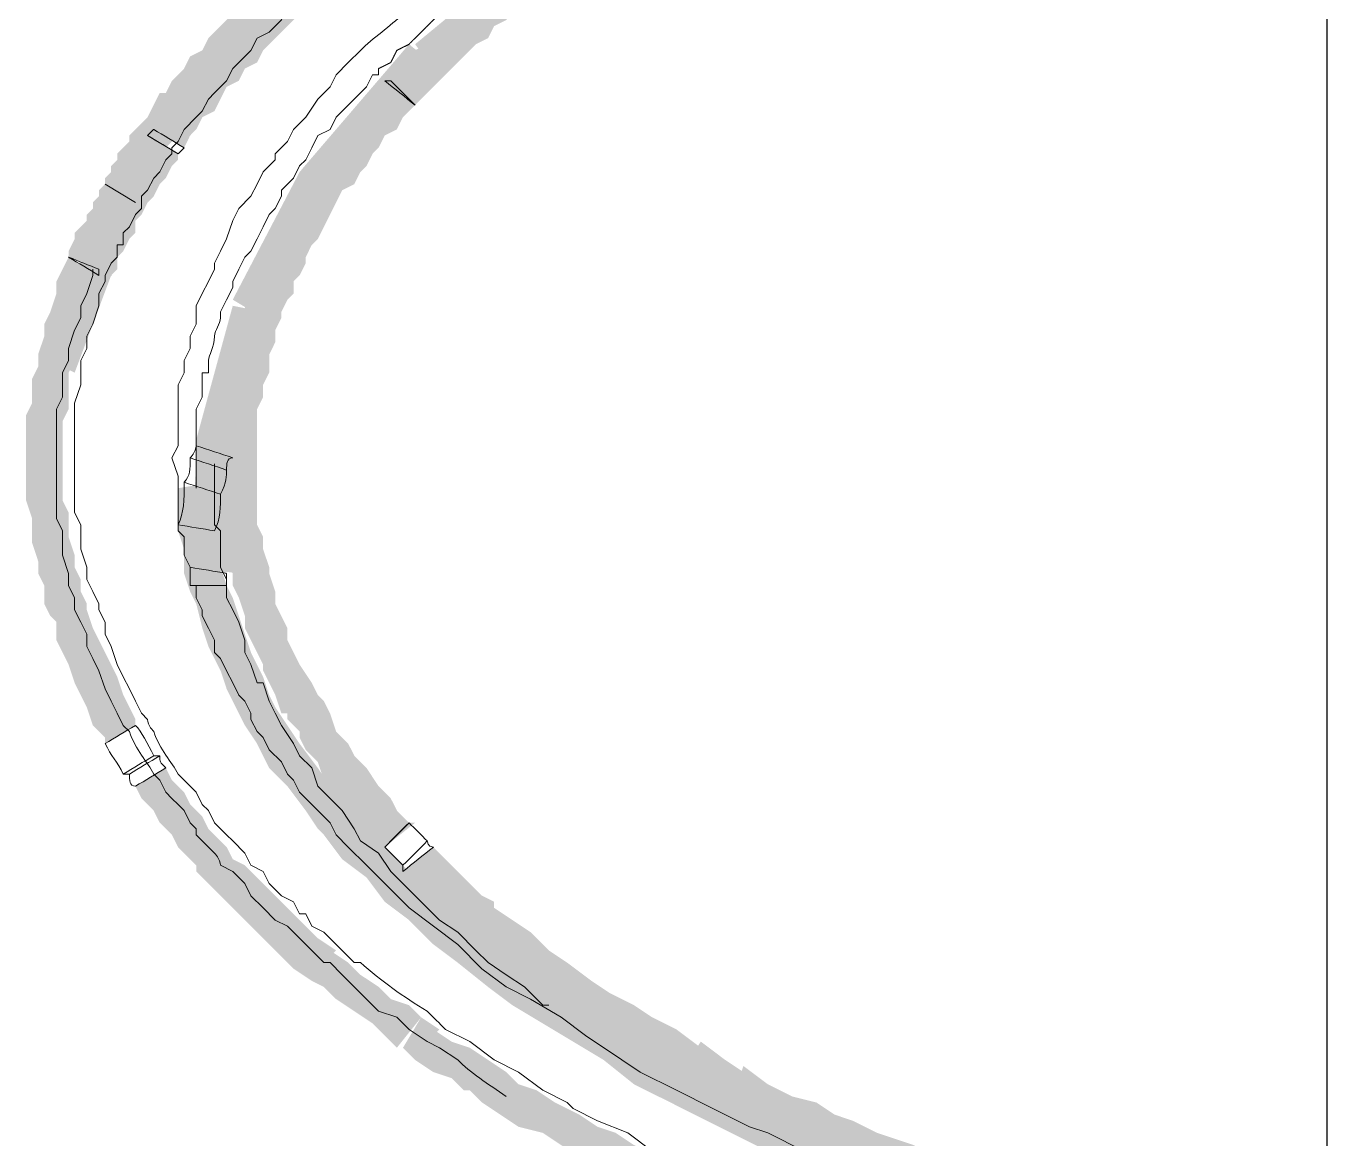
# Model space of a CAD drawing. Header units: millimetres. Extents: x -71336 to -35435, y -26189 to 22712.
# Drawn here: x -37396.628 to -37392.06, y -5681.526 to -5677.619 of the extents above; entities that cross this region are included whole.
import ezdxf
from ezdxf.enums import TextEntityAlignment as Align

# ---------------------------------------------------------------- set-up
doc = ezdxf.new("R2010")
doc.units = ezdxf.units.MM
doc.layers.add('SC - Equipment', color=7, linetype='Continuous', lineweight=13)
doc.layers.add('SC - Xlines', color=252, linetype='Continuous', plot=False)
doc.styles.get("Standard").update_dxf_attribs({"font": 'arial.ttf', "height": 35})

# ---------------------------------------------------------------- blocks, each defined once
blk = doc.blocks.new('BARCO CLICKSHARE BUTTON WITH TEXT - SCHEMATIC')
at = {"layer": 'SC - Equipment', "lineweight": 0, "transparency": 33554687}
for points in [[(-3.3091, -3.0315), (-3.3518, -3.0529), (-3.3731, -3.0102), (-3.3518, -3.0529), (-3.3945, -3.0956), (-3.4372, -3.0529), (-3.3945, -3.0956), (-3.4372, -3.1383), (-3.4799, -3.181), (-3.5226, -3.2023), (-3.5653, -3.1596), (-3.5226, -3.2023), (-3.5439, -3.2237), (-3.5439, -3.2237), (-3.5866, -3.2664), (-3.6293, -3.3091), (-3.672, -3.3304), (-3.7147, -3.2877), (-3.672, -3.3304), (-3.7147, -3.3731), (-3.7574, -3.3304), (-3.7147, -3.3731), (-3.7574, -3.4158), (-3.7788, -3.4585), (-3.8215, -3.5012), (-3.8642, -3.5225), (-3.8855, -3.5652), (-3.9282, -3.6079), (-3.9709, -3.5652), (-3.9282, -3.6079), (-3.9496, -3.6506), (-3.9923, -3.6933), (-4.0136, -3.736), (-4.035, -3.7574), (-4.0777, -3.8001), (-4.1844, -3.736), (-4.1417, -3.6933), (-4.1417, -3.6933), (-4.1204, -3.6506), (-4.1204, -3.6506), (-4.099, -3.6079), (-4.0777, -3.6079), (-4.0563, -3.5652), (-4.0563, -3.5652), (-4.0136, -3.5225), (-4.0136, -3.5225), (-3.9923, -3.4798), (-3.9923, -3.4798), (-3.9496, -3.4585), (-3.9496, -3.4585), (-3.9282, -3.4158), (-3.9282, -3.4158), (-3.8855, -3.3731), (-3.8855, -3.3731), (-3.8428, -3.3304), (-3.8428, -3.3304), (-3.8001, -3.2877), (-3.8001, -3.2877), (-3.7574, -3.245), (-3.7574, -3.245), (-3.7147, -3.2023), (-3.7147, -3.2023), (-3.672, -3.1596), (-3.672, -3.1596), (-3.6293, -3.1383), (-3.6293, -3.1383), (-3.608, -3.1169), (-3.608, -3.1169), (-3.5653, -3.0742), (-3.5653, -3.0742), (-3.5226, -3.0315), (-3.5226, -3.0315), (-3.4799, -2.9888), (-3.4799, -2.9888), (-3.4158, -2.9675), (-3.4158, -2.9675), (-3.3731, -2.9248)], [(-3.4372, -3.181), (-3.4372, -3.181), (-3.4372, -3.181), (-3.4799, -3.2237), (-3.5226, -3.181), (-3.4799, -3.2237), (-3.5226, -3.2664), (-3.5653, -3.2877), (-3.608, -3.3304), (-3.6507, -3.2877), (-3.608, -3.3304), (-3.6293, -3.3518), (-3.672, -3.3091), (-3.6293, -3.3518), (-3.672, -3.3944), (-3.6934, -3.4158), (-3.7361, -3.4585), (-3.7788, -3.4158), (-3.7361, -3.4585), (-3.7574, -3.5012), (-3.8001, -3.4585), (-3.7574, -3.5012), (-3.8001, -3.5225), (-3.8215, -3.5652), (-3.8642, -3.5866), (-3.8855, -3.6293), (-3.9069, -3.672), (-3.9496, -3.6933), (-3.9923, -3.6506), (-3.9496, -3.6933), (-3.9709, -3.736), (-4.0136, -3.6933), (-3.9709, -3.736), (-3.9923, -3.7574), (-4.0136, -3.8001), (-4.1203, -3.736), (-4.099, -3.6933), (-4.099, -3.6933), (-4.0776, -3.6506), (-4.0776, -3.6506), (-4.035, -3.6293), (-4.035, -3.6293), (-4.0136, -3.5866), (-4.0136, -3.5866), (-3.9923, -3.5439), (-3.9923, -3.5439), (-3.9496, -3.5225), (-3.9496, -3.5225), (-3.9282, -3.4798), (-3.9282, -3.4798), (-3.8855, -3.4371), (-3.8855, -3.4371), (-3.8642, -3.4158), (-3.8642, -3.4158), (-3.8215, -3.3731), (-3.8215, -3.3731), (-3.7788, -3.3304), (-3.7788, -3.3304), (-3.7574, -3.3091), (-3.7574, -3.3091), (-3.7147, -3.2664), (-3.7147, -3.2664), (-3.6934, -3.245), (-3.6934, -3.2237), (-3.6507, -3.2023), (-3.6507, -3.2023), (-3.608, -3.1596), (-3.608, -3.1596), (-3.5653, -3.1383), (-3.5653, -3.1383), (-3.5226, -3.0956), (-3.5226, -3.0956), (-3.5012, -3.0742)], [(-3.2878, -3.5652), (-3.2664, -3.5225), (-3.2664, -3.5225), (-3.2237, -3.5012), (-3.2237, -3.5012), (-3.2024, -3.4585), (-3.2024, -3.4585), (-3.1597, -3.4371), (-3.1597, -3.4371), (-3.1383, -3.3944), (-3.1383, -3.3944), (-3.0956, -3.3731), (-3.0956, -3.3731), (-3.0743, -3.3304), (-3.0743, -3.3304), (-3.0316, -3.3091), (-3.0316, -3.3091), (-2.9889, -3.2877), (-2.9889, -3.2877), (-2.9675, -3.245), (-2.9675, -3.245), (-2.9248, -3.2237), (-2.9248, -3.2237), (-2.9035, -3.2023), (-2.8181, -3.3091), (-2.8394, -3.3091), (-2.8394, -3.3091), (-2.8821, -3.3518), (-2.9248, -3.2877), (-2.8821, -3.3518), (-2.9248, -3.3731), (-2.9462, -3.4158), (-2.9889, -3.4371), (-3.0102, -3.4585), (-3.0529, -3.5012), (-3.0743, -3.5225), (-3.117, -3.5652), (-3.1597, -3.5012), (-3.117, -3.5652), (-3.1383, -3.5866), (-3.181, -3.5439), (-3.1383, -3.5866), (-3.1597, -3.6079), (-3.2024, -3.6506)], [(-3.117, -3.5225), (-3.5012, -3.9495), (-3.7361, -4.3978), (-3.8428, -4.3338), (-3.608, -3.8855), (-3.2237, -3.4371)], [(-3.8001, -4.3551), (-3.7788, -4.3338), (-3.7788, -4.3338), (-3.7788, -4.2911), (-3.7788, -4.2911), (-3.7574, -4.2484), (-3.7574, -4.2484), (-3.7361, -4.227), (-3.7361, -4.227), (-3.7147, -4.1843), (-3.7147, -4.1843), (-3.7147, -4.163), (-3.7147, -4.163), (-3.6934, -4.1203), (-3.6934, -4.1203), (-3.672, -4.0776), (-3.672, -4.0776), (-3.6507, -4.0563), (-3.6507, -4.0563), (-3.6293, -4.0136), (-3.6293, -4.0136), (-3.608, -3.9709), (-3.608, -3.9709), (-3.608, -3.9495), (-3.608, -3.9495), (-3.5866, -3.9282), (-3.5866, -3.9282), (-3.5653, -3.8855), (-3.5653, -3.8855), (-3.5226, -3.8641), (-3.5226, -3.8428), (-3.5012, -3.8214), (-3.5012, -3.8214), (-3.4799, -3.7787), (-3.4799, -3.7787), (-3.4585, -3.7574), (-3.4585, -3.7574), (-3.4372, -3.7147), (-3.4372, -3.7147), (-3.3945, -3.672), (-3.3945, -3.672), (-3.3731, -3.6506), (-3.3731, -3.6506), (-3.3304, -3.6079), (-3.3304, -3.6079), (-3.3091, -3.5866), (-3.3091, -3.5866), (-3.3091, -3.5652), (-3.2024, -3.6506), (-3.2237, -3.672), (-3.2237, -3.672), (-3.2451, -3.6933), (-3.2664, -3.736), (-3.3304, -3.6933), (-3.2664, -3.736), (-3.3091, -3.7574), (-3.3304, -3.8001), (-3.3518, -3.8214), (-3.3731, -3.8641), (-3.3945, -3.8855), (-3.4158, -3.9282), (-3.4585, -3.9495), (-3.4799, -3.9922), (-3.5012, -4.0349), (-3.5012, -4.0349), (-3.5653, -4.0136), (-3.5012, -4.0349), (-3.5226, -4.0776), (-3.5439, -4.1203), (-3.5653, -4.1417), (-3.5866, -4.1843), (-3.5866, -4.2057), (-3.608, -4.2484), (-3.6293, -4.2697), (-3.672, -4.2484), (-3.6293, -4.2697), (-3.6293, -4.3124), (-3.6507, -4.3338), (-3.672, -4.3765), (-3.672, -4.3978)], [(-4.0777, -3.8001), (-4.0777, -3.8214), (-4.0777, -3.8214), (-4.099, -3.8428), (-4.099, -3.8214), (-4.099, -3.8428), (-4.099, -3.8428), (-4.099, -3.8641), (-4.1204, -3.8855), (-4.1204, -3.8855), (-4.1204, -3.8855), (-4.1204, -3.8855), (-4.1417, -3.9068), (-4.1417, -3.9068), (-4.163, -3.9282), (-4.163, -3.9282), (-4.163, -3.9495), (-4.163, -3.9495), (-4.1844, -3.9709), (-4.1844, -3.9709), (-4.1844, -3.9922), (-4.2911, -3.9282), (-4.2911, -3.9068), (-4.2911, -3.9068), (-4.2698, -3.8855), (-4.2698, -3.8855), (-4.2698, -3.8641), (-4.2698, -3.8641), (-4.2484, -3.8428), (-4.2484, -3.8428), (-4.2484, -3.8214), (-4.2484, -3.8214), (-4.2271, -3.8001), (-4.2271, -3.8001), (-4.2057, -3.7787), (-4.2057, -3.7787), (-4.2057, -3.7787), (-4.2057, -3.7574), (-4.2057, -3.7574), (-4.1844, -3.736), (-4.1844, -3.736), (-4.1844, -3.736)], [(-4.035, -3.8214), (-4.035, -3.8428), (-4.035, -3.8428), (-4.0563, -3.8641), (-4.1204, -3.8428), (-4.0563, -3.8641), (-4.0777, -3.9068), (-4.099, -3.9282), (-4.099, -3.9282), (-4.099, -3.9282), (-4.099, -3.9282), (-4.1204, -3.9709), (-4.1417, -3.9922), (-4.2057, -3.9709), (-4.1417, -3.9922), (-4.1631, -4.0349), (-4.2057, -3.9922), (-4.1631, -4.0349), (-4.1844, -4.0563), (-4.1844, -4.099), (-4.2057, -4.1203), (-4.2271, -4.163), (-4.2484, -4.1843), (-4.2484, -4.227), (-4.2698, -4.2484), (-4.3765, -4.2057), (-4.3765, -4.1843), (-4.3765, -4.163), (-4.3552, -4.1417), (-4.3552, -4.1417), (-4.3338, -4.099), (-4.3338, -4.099), (-4.3338, -4.0776), (-4.3338, -4.0776), (-4.3125, -4.0349), (-4.3125, -4.0349), (-4.2911, -4.0136), (-4.2911, -4.0136), (-4.2698, -3.9709), (-4.2698, -3.9709), (-4.2484, -3.9282), (-4.2484, -3.9282), (-4.2271, -3.9068), (-4.2271, -3.9068), (-4.2057, -3.8641), (-4.2057, -3.8641), (-4.2057, -3.8641), (-4.2057, -3.8641), (-4.1844, -3.8428), (-4.1844, -3.8428), (-4.1631, -3.8001), (-4.1631, -3.8001), (-4.1417, -3.7574), (-4.1417, -3.7574), (-4.1417, -3.7574)], [(-4.1844, -3.9922), (-4.2057, -4.0136), (-4.2057, -4.0136), (-4.2057, -4.0349), (-4.2698, -3.9922), (-4.2057, -4.0349), (-4.2271, -4.0563), (-4.2271, -4.0563), (-4.2271, -4.0563), (-4.2271, -4.0563), (-4.2484, -4.0776), (-4.2484, -4.099), (-4.2698, -4.1417), (-4.3125, -4.099), (-4.2698, -4.1417), (-4.2698, -4.163), (-4.3338, -4.1203), (-4.2698, -4.163), (-4.2911, -4.1843), (-4.3338, -4.163), (-4.2911, -4.1843), (-4.2911, -4.2057), (-4.3125, -4.227), (-4.4192, -4.1843), (-4.4192, -4.163), (-4.4192, -4.163), (-4.3979, -4.1203), (-4.3979, -4.1203), (-4.3979, -4.099), (-4.3979, -4.099), (-4.3765, -4.0776), (-4.3765, -4.0776), (-4.3552, -4.0563), (-4.3552, -4.0563), (-4.3552, -4.0349), (-4.3552, -4.0349), (-4.3338, -4.0136), (-4.3338, -4.0136), (-4.3338, -3.9922), (-4.3338, -3.9922), (-4.3125, -3.9709), (-4.3125, -3.9709), (-4.3125, -3.9495), (-4.3125, -3.9495), (-4.2911, -3.9282)], [(-4.3125, -4.2484), (-4.3125, -4.2697), (-4.3338, -4.3124), (-4.3552, -4.3551), (-4.3552, -4.3978), (-4.3765, -4.4619), (-4.3979, -4.5046), (-4.3979, -4.5473), (-4.4192, -4.59), (-4.4192, -4.6327), (-4.4192, -4.6754), (-4.4192, -4.7181), (-4.4406, -4.7608), (-4.4406, -4.8035), (-4.4406, -4.8462), (-4.4406, -4.8889), (-4.4406, -4.9529), (-4.4406, -4.9956), (-4.4406, -5.0383), (-4.4192, -5.081), (-4.4192, -5.1237), (-4.4192, -5.1664), (-4.3979, -5.2304), (-4.3979, -5.2731), (-4.3765, -5.3158), (-4.3765, -5.3585), (-4.3552, -5.4012), (-4.3552, -5.4226), (-4.3338, -5.4866), (-4.3125, -5.5293), (-4.2911, -5.572), (-4.2698, -5.6147), (-4.2484, -5.6574), (-4.2271, -5.7215), (-4.2057, -5.7642), (-4.1844, -5.8069), (-4.1844, -5.8282), (-4.2911, -5.8922), (-4.2911, -5.8709), (-4.2911, -5.8709), (-4.3338, -5.8282), (-4.3338, -5.8282), (-4.3552, -5.7642), (-4.3552, -5.7642), (-4.3765, -5.7215), (-4.3765, -5.7215), (-4.3979, -5.6788), (-4.3979, -5.6788), (-4.4192, -5.6147), (-4.4192, -5.6147), (-4.4406, -5.572), (-4.4406, -5.572), (-4.4619, -5.5293), (-4.4619, -5.5293), (-4.4619, -5.4653), (-4.4619, -5.4653), (-4.4833, -5.4439), (-4.4833, -5.4439), (-4.5046, -5.4012), (-4.5046, -5.4012), (-4.5046, -5.3372), (-4.5046, -5.3372), (-4.526, -5.2945), (-4.526, -5.2945), (-4.526, -5.2518), (-4.526, -5.2518), (-4.5473, -5.1877), (-4.5473, -5.1877), (-4.5473, -5.145), (-4.5473, -5.145), (-4.5473, -5.1023), (-4.5473, -5.1023), (-4.5687, -5.0383), (-4.5687, -5.0383), (-4.5687, -4.9956), (-4.5687, -4.9956), (-4.5687, -4.9529), (-4.5687, -4.9529), (-4.5687, -4.8889), (-4.5687, -4.8889), (-4.5687, -4.8462), (-4.5687, -4.8462), (-4.5687, -4.8035), (-4.5687, -4.8035), (-4.5687, -4.7394), (-4.5687, -4.7394), (-4.5473, -4.6967), (-4.5473, -4.6967), (-4.5473, -4.6754), (-4.5473, -4.6754), (-4.5473, -4.6113), (-4.5473, -4.6113), (-4.526, -4.5686), (-4.526, -4.5686), (-4.526, -4.5259), (-4.526, -4.5259), (-4.5046, -4.4619), (-4.5046, -4.4619), (-4.5046, -4.4192), (-4.5046, -4.4192), (-4.4833, -4.3765), (-4.4833, -4.3765), (-4.4619, -4.3124), (-4.4619, -4.3124), (-4.4619, -4.2697), (-4.4619, -4.2697), (-4.4406, -4.227), (-4.4406, -4.227), (-4.4192, -4.1843)], [(-3.7361, -4.3765), (-3.8428, -4.8462), (-3.8428, -4.9102), (-3.9709, -4.9102), (-3.9709, -4.8248), (-3.9709, -4.8248), (-3.8428, -4.3551)], [(-3.3091, -6.2552), (-3.3518, -6.2125), (-3.3518, -6.2125), (-3.3945, -6.1698), (-3.3945, -6.1698), (-3.4372, -6.1057), (-3.4372, -6.1057), (-3.4799, -6.063), (-3.4799, -6.063), (-3.5226, -6.0203), (-3.5226, -6.0203), (-3.5439, -5.9563), (-3.5439, -5.9563), (-3.5866, -5.9136), (-3.5866, -5.9136), (-3.608, -5.8709), (-3.608, -5.8495), (-3.6507, -5.8069), (-3.6507, -5.8069), (-3.6507, -5.7855), (-3.672, -5.7855), (-3.6934, -5.7215), (-3.6934, -5.7215), (-3.7147, -5.6788), (-3.7147, -5.6788), (-3.7361, -5.6361), (-3.7361, -5.6147), (-3.7574, -5.572), (-3.7574, -5.572), (-3.7788, -5.5293), (-3.7788, -5.5293), (-3.8001, -5.4866), (-3.8001, -5.4866), (-3.8001, -5.4439), (-3.8001, -5.4439), (-3.8215, -5.3799), (-3.8215, -5.3799), (-3.8428, -5.3372), (-3.8428, -5.3372), (-3.8428, -5.2945), (-3.8428, -5.2945), (-3.8642, -5.2518), (-3.8642, -5.2518), (-3.8642, -5.1877), (-3.8642, -5.1877), (-3.8855, -5.145), (-3.8855, -5.145), (-3.8855, -5.1023), (-3.8855, -5.1023), (-3.8855, -5.0596), (-3.8855, -5.0596), (-3.8855, -4.9956), (-3.8855, -4.9956), (-3.8855, -4.9529), (-3.8855, -4.9529), (-3.8855, -4.9102), (-3.8855, -4.8889), (-3.8855, -4.8462), (-3.8855, -4.8462), (-3.8855, -4.8035), (-3.8855, -4.8035), (-3.8855, -4.7394), (-3.8855, -4.7394), (-3.8855, -4.6967), (-3.8855, -4.6967), (-3.8642, -4.654), (-3.8642, -4.654), (-3.8642, -4.6113), (-3.8642, -4.6113), (-3.8428, -4.5473), (-3.8428, -4.5473), (-3.8428, -4.5046), (-3.8428, -4.5046), (-3.8215, -4.4619), (-3.8215, -4.4619), (-3.8001, -4.3978), (-3.8001, -4.3978), (-3.8001, -4.3551), (-3.672, -4.3978), (-3.6934, -4.4405), (-3.6934, -4.4832), (-3.7147, -4.5259), (-3.7147, -4.59), (-3.7361, -4.6327), (-3.7361, -4.6754), (-3.7574, -4.7181), (-3.7574, -4.7608), (-3.7574, -4.8035), (-3.7574, -4.8462), (-3.7574, -4.9102), (-3.7574, -4.9529), (-3.7574, -4.9956), (-3.7574, -5.0383), (-3.7574, -5.081), (-3.7574, -5.1237), (-3.7361, -5.1664), (-3.7361, -5.2091), (-3.7147, -5.2731), (-3.7147, -5.2945), (-3.6934, -5.3585), (-3.6934, -5.4012), (-3.672, -5.4439), (-3.6507, -5.4866), (-3.6507, -5.5293), (-3.6293, -5.572), (-3.608, -5.6147), (-3.5653, -5.6788), (-3.5439, -5.7215), (-3.5226, -5.7428), (-3.5866, -5.7855), (-3.5226, -5.7428), (-3.5012, -5.7855), (-3.4799, -5.8495), (-3.4372, -5.8922), (-3.4158, -5.9349), (-3.3731, -5.9776), (-3.3304, -6.0417), (-3.2878, -6.0844), (-3.2664, -6.1271), (-3.2237, -6.1698)], [(-3.7788, -4.9529), (-3.7788, -4.9743), (-3.7788, -4.9956), (-3.7788, -5.0383), (-3.8001, -5.0596), (-3.8855, -5.0383), (-3.8001, -5.0596), (-3.8001, -5.081), (-3.8001, -5.1023), (-3.8001, -5.145), (-3.8001, -5.1664), (-3.8215, -5.1877), (-3.8215, -5.2304), (-3.8215, -5.2518), (-3.8215, -5.2945), (-3.9923, -5.2731), (-3.9923, -5.2518), (-3.9923, -5.2518), (-3.9923, -5.2091), (-3.9923, -5.2091), (-3.9709, -5.1877), (-3.9709, -5.1877), (-3.9709, -5.145), (-3.9709, -5.145), (-3.9709, -5.1237), (-3.9709, -5.1237), (-3.9709, -5.081), (-3.9709, -5.081), (-3.9709, -5.0596), (-3.9709, -5.0596), (-3.9496, -5.0169), (-3.9496, -5.0169), (-3.9496, -4.9956), (-3.9496, -4.9956), (-3.9496, -4.9743), (-3.9496, -4.9743), (-3.9496, -4.9316), (-3.9496, -4.9316), (-3.9282, -4.9102)], [(-0.7472, -7.7496), (-0.8113, -7.7496), (-0.8113, -7.7496), (-0.9821, -7.6855), (-1.1315, -7.6428), (-1.3023, -7.5788), (-1.4518, -7.5361), (-1.5372, -7.4934), (-1.5372, -7.4934), (-1.6866, -7.4507), (-1.8147, -7.3867), (-1.9641, -7.3226), (-2.0922, -7.2586), (-2.1776, -7.2159), (-2.1776, -7.2159), (-2.3057, -7.1518), (-2.4338, -7.0878), (-2.5405, -7.0024), (-2.6473, -6.9383), (-2.754, -6.8743), (-2.754, -6.8743), (-2.8608, -6.8102), (-2.9462, -6.7462), (-3.0529, -6.6608), (-3.1383, -6.5968), (-3.1383, -6.5968), (-3.1383, -6.5968), (-3.2237, -6.5114), (-3.2237, -6.5114), (-3.3091, -6.4473), (-3.3091, -6.4473), (-3.3731, -6.3619), (-3.3731, -6.3619), (-3.4585, -6.2979), (-3.4585, -6.2979), (-3.5226, -6.2125), (-3.5226, -6.2125), (-3.5439, -6.1911), (-3.5439, -6.1911), (-3.5866, -6.1271), (-3.5866, -6.1271), (-3.6507, -6.0417), (-3.6507, -6.0417), (-3.7147, -5.9776), (-3.7147, -5.9776), (-3.7574, -5.8922), (-3.7574, -5.8922), (-3.8001, -5.8282), (-3.8001, -5.8282), (-3.8215, -5.7855), (-3.8215, -5.7855), (-3.8642, -5.7001), (-3.8642, -5.7001), (-3.8855, -5.6361), (-3.8855, -5.6361), (-3.9282, -5.5507), (-3.9282, -5.5507), (-3.9496, -5.4866), (-3.9496, -5.4866), (-3.9709, -5.4012), (-3.9709, -5.4012), (-3.9923, -5.3585), (-3.9923, -5.3585), (-4.0136, -5.2945), (-4.0136, -5.2945), (-4.0136, -5.2091), (-4.0136, -5.2091), (-4.035, -5.145), (-4.035, -5.145), (-4.035, -5.0596), (-4.035, -5.0596), (-4.035, -4.9956), (-3.9069, -4.9743), (-3.9069, -5.0596), (-3.9069, -5.1237), (-3.8855, -5.1877), (-3.8855, -5.2731), (-3.8642, -5.3372), (-3.8428, -5.3799), (-3.8215, -5.4439), (-3.8001, -5.508), (-3.7788, -5.572), (-3.7361, -5.6574), (-3.7147, -5.7215), (-3.6934, -5.7642), (-3.6507, -5.8282), (-3.608, -5.8922), (-3.5439, -5.9776), (-3.5012, -6.0417), (-3.4372, -6.1057), (-3.4158, -6.1271), (-3.3518, -6.2125), (-3.2877, -6.2765), (-3.2237, -6.3406), (-3.1383, -6.426), (-3.0529, -6.49), (-3.0529, -6.49), (-2.9675, -6.5754), (-2.8821, -6.6395), (-2.7754, -6.7035), (-2.6686, -6.7675), (-2.5832, -6.8316), (-2.6259, -6.8956), (-2.5832, -6.8316), (-2.4765, -6.8956), (-2.3698, -6.9597), (-2.3911, -7.0237), (-2.3698, -6.9597), (-2.2417, -7.0237), (-2.1136, -7.1091), (-2.1563, -7.1518), (-2.1136, -7.1091), (-2.0495, -7.1305), (-2.0709, -7.1945), (-2.0495, -7.1305), (-1.9001, -7.1945), (-1.772, -7.2586), (-1.6225, -7.3226), (-1.4731, -7.3867), (-1.4091, -7.408), (-1.4304, -7.4721), (-1.4091, -7.408), (-1.2596, -7.4721), (-1.1102, -7.5148), (-0.9394, -7.5788), (-0.9607, -7.6215), (-0.9394, -7.5788), (-0.7686, -7.6215), (-0.7899, -7.6855), (-0.7686, -7.6215), (-0.7259, -7.6428)], [(-4.0777, -5.9776), (-4.0563, -6.0203), (-4.099, -6.0417), (-4.0563, -6.0203), (-4.0136, -6.063), (-4.0777, -6.0844), (-4.0136, -6.063), (-3.9923, -6.1057), (-4.035, -6.1271), (-3.9923, -6.1057), (-3.9496, -6.1484), (-3.9282, -6.1911), (-3.9709, -6.2125), (-3.9282, -6.1911), (-3.9069, -6.2125), (-3.9496, -6.2552), (-3.9069, -6.2125), (-3.8642, -6.2552), (-3.9282, -6.2979), (-3.8642, -6.2552), (-3.8428, -6.2979), (-3.8001, -6.3192), (-3.7574, -6.3619), (-3.8001, -6.4046), (-3.7574, -6.3619), (-3.7147, -6.4046), (-3.7574, -6.4473), (-3.7147, -6.4046), (-3.672, -6.4473), (-3.7147, -6.49), (-3.672, -6.4473), (-3.6293, -6.49), (-3.672, -6.5327), (-3.6293, -6.49), (-3.5866, -6.5327), (-3.6293, -6.5754), (-3.5866, -6.5327), (-3.5439, -6.5754), (-3.5866, -6.6181), (-3.5439, -6.5754), (-3.4799, -6.6181), (-3.5226, -6.6608), (-3.5012, -6.6181), (-3.4372, -6.6608), (-3.3945, -6.7035), (-3.4372, -6.7462), (-3.3945, -6.7035), (-3.3304, -6.7462), (-3.3731, -6.7889), (-3.3304, -6.7462), (-3.2878, -6.7889), (-3.3304, -6.8316), (-3.2878, -6.7889), (-3.2237, -6.8102), (-3.181, -6.8529), (-3.2664, -6.9597), (-3.3091, -6.917), (-3.3091, -6.917), (-3.3518, -6.8743), (-3.3518, -6.8743), (-3.4158, -6.8316), (-3.4158, -6.8316), (-3.4799, -6.7889), (-3.4799, -6.7889), (-3.5226, -6.7462), (-3.5226, -6.7462), (-3.5653, -6.7248), (-3.5653, -6.7248), (-3.6293, -6.6821), (-3.6293, -6.6821), (-3.672, -6.6395), (-3.672, -6.6395), (-3.7147, -6.5968), (-3.7147, -6.5968), (-3.7574, -6.5541), (-3.7574, -6.5541), (-3.8001, -6.5114), (-3.8001, -6.5114), (-3.8428, -6.4687), (-3.8428, -6.4687), (-3.8855, -6.426), (-3.8855, -6.426), (-3.9282, -6.3833), (-3.9282, -6.3833), (-3.9709, -6.3406), (-3.9709, -6.3192), (-4.0136, -6.2765), (-4.0136, -6.2765), (-4.035, -6.2552), (-4.035, -6.2552), (-4.0563, -6.2125), (-4.0563, -6.2125), (-4.099, -6.1698), (-4.099, -6.1698), (-4.1204, -6.1271), (-4.1204, -6.1271), (-4.163, -6.0844), (-4.163, -6.0844), (-4.1844, -6.0417)], [(-3.0102, -6.5541), (-3.0102, -6.5541), (-3.0316, -6.5327), (-3.0316, -6.5327), (-3.0743, -6.5114), (-3.0743, -6.49), (-3.0956, -6.4687), (-3.0956, -6.4687), (-3.117, -6.4473), (-3.117, -6.4473), (-3.1383, -6.426), (-3.1383, -6.426), (-3.1597, -6.4046), (-3.1597, -6.4046), (-3.181, -6.3833), (-3.181, -6.3833), (-3.2024, -6.3619), (-3.2024, -6.3619), (-3.2451, -6.3406), (-3.1383, -6.2552), (-3.117, -6.2765), (-3.117, -6.2765), (-3.0956, -6.2979), (-3.0956, -6.2979), (-3.0743, -6.3192), (-3.0743, -6.3192), (-3.0529, -6.3406), (-3.0529, -6.3406), (-3.0316, -6.3619), (-3.0316, -6.3619), (-3.0102, -6.3833), (-3.0102, -6.3833), (-2.9889, -6.4046), (-2.9889, -6.4046), (-2.9675, -6.426), (-2.9675, -6.426), (-2.9248, -6.4473), (-2.9248, -6.4687)], [(-0.9607, -7.6001), (-1.0248, -7.6001), (-1.0461, -7.5788), (-1.0888, -7.5788), (-1.0888, -7.5788), (-1.1315, -7.5788), (-1.1315, -7.5788), (-1.1529, -7.5788), (-1.1529, -7.5788), (-1.1956, -7.5574), (-1.1956, -7.5574), (-1.2169, -7.5574), (-1.2169, -7.5574), (-1.2383, -7.5361), (-1.2383, -7.5361), (-1.2596, -7.5361), (-1.2596, -7.5361), (-1.281, -7.5361), (-1.281, -7.5361), (-1.3023, -7.5148), (-1.3023, -7.5148), (-1.3237, -7.4934), (-1.3237, -7.4934), (-1.345, -7.4934), (-1.345, -7.4934), (-1.345, -7.4934), (-1.3664, -7.4934), (-1.3877, -7.4721), (-1.3877, -7.4721), (-1.4091, -7.4507), (-1.4304, -7.4507), (-1.4518, -7.4507), (-1.4945, -7.4294), (-1.4945, -7.4294), (-1.5585, -7.408), (-1.5585, -7.408), (-1.6439, -7.3653), (-1.6439, -7.3653), (-1.7079, -7.344), (-1.7079, -7.344), (-1.772, -7.3013), (-1.772, -7.3013), (-1.836, -7.2799), (-1.836, -7.2799), (-1.9428, -7.2372), (-1.9428, -7.2372), (-1.9855, -7.2159), (-2.0282, -7.1945), (-2.0282, -7.1945), (-2.1136, -7.1518), (-2.1136, -7.1518), (-2.1776, -7.1091), (-2.1776, -7.1091), (-2.263, -7.0664), (-2.263, -7.0664), (-2.3484, -7.0024), (-2.3484, -7.0024), (-2.4338, -6.9597), (-2.4338, -6.9597), (-2.5192, -6.917), (-2.5192, -6.917), (-2.5832, -6.8743), (-2.5832, -6.8743), (-2.6686, -6.8102), (-2.6686, -6.8102), (-2.7327, -6.7675), (-2.7327, -6.7675), (-2.7967, -6.7248), (-2.7967, -6.7248), (-2.8821, -6.6608), (-2.8821, -6.6608), (-2.9462, -6.6181), (-2.9462, -6.6181), (-3.0102, -6.5541), (-2.9248, -6.4687), (-2.8608, -6.5114), (-2.7967, -6.5541), (-2.7327, -6.6181), (-2.7754, -6.6608), (-2.7327, -6.6181), (-2.6686, -6.6608), (-2.5832, -6.7248), (-2.5192, -6.7675), (-2.4338, -6.8102), (-2.4765, -6.8529), (-2.4338, -6.8102), (-2.3698, -6.8529), (-2.3911, -6.917), (-2.3698, -6.8529), (-2.2844, -6.8956), (-2.3271, -6.9597), (-2.2844, -6.8956), (-2.199, -6.9597), (-2.2417, -7.0024), (-2.199, -6.9383), (-2.1136, -7.0024), (-2.1563, -7.0451), (-2.1136, -7.0024), (-2.0495, -7.0451), (-2.0709, -7.0878), (-2.0495, -7.0237), (-1.9641, -7.0878), (-1.9855, -7.1305), (-1.9641, -7.0878), (-1.9214, -7.1091), (-1.8787, -7.1305), (-1.9001, -7.1732), (-1.8787, -7.1305), (-1.7933, -7.1518), (-1.8147, -7.2159), (-1.7933, -7.1518), (-1.7293, -7.1945), (-1.7506, -7.2586), (-1.7293, -7.1945), (-1.6652, -7.2159), (-1.6652, -7.2159), (-1.5799, -7.2586), (-1.5799, -7.2586), (-1.5158, -7.2799), (-1.4518, -7.3013), (-1.4731, -7.3653), (-1.4518, -7.3013), (-1.4091, -7.3226), (-1.3664, -7.344), (-1.3664, -7.344), (-1.3664, -7.344), (-1.345, -7.344), (-1.345, -7.344), (-1.3237, -7.3653), (-1.3237, -7.3653), (-1.3023, -7.3653), (-1.3023, -7.3653), (-1.281, -7.3867), (-1.281, -7.3867), (-1.281, -7.3867), (-1.2596, -7.3867), (-1.2383, -7.408), (-1.2169, -7.408), (-1.2169, -7.408), (-1.1956, -7.4294), (-1.1956, -7.4294), (-1.1529, -7.4294), (-1.1102, -7.4507), (-1.1102, -7.4507), (-1.0675, -7.4507), (-1.0675, -7.5148), (-1.0675, -7.4507), (-1.0248, -7.4721), (-1.0034, -7.4721), (-0.9394, -7.4721)], [(-3.181, -6.8529), (-3.117, -6.8956), (-3.1597, -6.9383), (-3.1383, -6.8956), (-3.0743, -6.9383), (-3.0956, -6.981), (-3.0743, -6.9383), (-3.0102, -6.9597), (-2.9462, -7.0024), (-2.9462, -7.0024), (-2.9889, -7.0664), (-2.9462, -7.0024), (-2.8821, -7.0451), (-2.9248, -7.0878), (-2.8821, -7.0451), (-2.8394, -7.0878), (-2.8608, -7.1305), (-2.8394, -7.0878), (-2.7754, -7.1091), (-2.7967, -7.1732), (-2.7754, -7.1091), (-2.7113, -7.1518), (-2.7327, -7.2159), (-2.7113, -7.1518), (-2.6259, -7.1945), (-2.6686, -7.2372), (-2.6259, -7.1945), (-2.5619, -7.2372), (-2.6046, -7.2799), (-2.5619, -7.2372), (-2.4978, -7.2586), (-2.5192, -7.3226), (-2.4978, -7.2586), (-2.4338, -7.3013), (-2.4551, -7.3653), (-2.4338, -7.3013), (-2.3484, -7.344), (-2.2844, -7.3653), (-2.3057, -7.4294), (-2.2844, -7.3653), (-2.2203, -7.408), (-2.2203, -7.408), (-2.1563, -7.4294), (-2.2203, -7.5361), (-2.263, -7.5148), (-2.263, -7.5148), (-2.3484, -7.4934), (-2.3484, -7.4934), (-2.4124, -7.4507), (-2.4124, -7.4507), (-2.4765, -7.408), (-2.4765, -7.408), (-2.5619, -7.3867), (-2.5619, -7.3867), (-2.6259, -7.344), (-2.6259, -7.344), (-2.69, -7.3013), (-2.69, -7.3013), (-2.754, -7.2586), (-2.754, -7.2586), (-2.8394, -7.2372), (-2.8394, -7.2372), (-2.9035, -7.1945), (-2.9035, -7.1945), (-2.9675, -7.1518), (-2.9675, -7.1518), (-3.0102, -7.1091), (-3.0102, -7.1091), (-3.0316, -7.1091), (-3.0743, -7.0664), (-3.0743, -7.0664), (-3.1383, -7.0451), (-3.1383, -7.0451), (-3.2024, -7.0024), (-3.2024, -7.0024), (-3.245, -6.9597)]]:
    blk.add_hatch(color=7, dxfattribs=at).paths.add_polyline_path(points)
at = {"layer": 'SC - Equipment', "color": 7, "lineweight": 0, "transparency": 33554687}
for points in [[(-4.0563, -3.8001), (-4.035, -3.7787), (-4.0136, -3.736), (-3.9709, -3.6933), (-3.9496, -3.672), (-3.9282, -3.6293), (-3.9069, -3.6079), (-3.8642, -3.5652), (-3.8428, -3.5225), (-3.8215, -3.5012), (-3.7788, -3.4585), (-3.7574, -3.4158), (-3.7147, -3.3944), (-3.672, -3.3518), (-3.6507, -3.3091), (-3.608, -3.2877), (-3.5653, -3.245), (-3.5439, -3.2237), (-3.5012, -3.181), (-3.4585, -3.1383)], [(-3.3945, -3.4585), (-3.4372, -3.5012), (-3.4799, -3.5439), (-3.5012, -3.5866), (-3.5439, -3.6293), (-3.5866, -3.6933), (-3.6293, -3.736), (-3.6507, -3.7787), (-3.6934, -3.8214), (-3.6934, -3.8428), (-3.7361, -3.8855), (-3.7574, -3.9282), (-3.7788, -3.9709), (-3.8215, -4.0136), (-3.8428, -4.0563), (-3.8642, -4.1203), (-3.8855, -4.163), (-3.9069, -4.2057), (-3.9069, -4.227), (-3.9282, -4.2697), (-3.9496, -4.3124), (-3.9709, -4.3551), (-3.9709, -4.4192), (-3.9923, -4.4619), (-3.9923, -4.5046), (-4.0136, -4.5473), (-4.0136, -4.59), (-4.035, -4.6327), (-4.035, -4.6754), (-4.035, -4.7181), (-4.035, -4.7608), (-4.035, -4.8035), (-4.035, -4.8462), (-4.0563, -4.8889), (-4.035, -4.9529), (-4.035, -4.9956)], [(-3.3304, -3.5439), (-3.3518, -3.5439), (-3.3731, -3.5866), (-3.4158, -3.6293), (-3.4372, -3.6506), (-3.4799, -3.6933), (-3.5012, -3.736), (-3.5439, -3.7574), (-3.5653, -3.8001), (-3.5866, -3.8428), (-3.608, -3.8641), (-3.6293, -3.9068), (-3.672, -3.9495), (-3.672, -3.9709), (-3.6934, -4.0136), (-3.7147, -4.0349), (-3.7361, -4.0776), (-3.7574, -4.1203), (-3.7788, -4.163), (-3.8001, -4.1843), (-3.8215, -4.227), (-3.8428, -4.2697), (-3.8428, -4.2911), (-3.8642, -4.3338), (-3.8855, -4.3765)], [(-4.2911, -4.2484), (-4.2698, -4.2057), (-4.2484, -4.1843), (-4.2484, -4.1417), (-4.2271, -4.1417), (-4.2271, -4.099), (-4.2057, -4.0776), (-4.1844, -4.0349), (-4.163, -4.0136), (-4.163, -3.9709), (-4.1417, -3.9495), (-4.1203, -3.9068), (-4.099, -3.8855), (-4.0776, -3.8428), (-4.0563, -3.8214)], [(-4.2057, -5.8495), (-4.2271, -5.8282), (-4.2484, -5.7855), (-4.2698, -5.7428), (-4.2911, -5.7001), (-4.3125, -5.6361), (-4.3338, -5.5934), (-4.3552, -5.5507), (-4.3552, -5.508), (-4.3765, -5.4653), (-4.3979, -5.4226), (-4.3979, -5.3799), (-4.4192, -5.3372), (-4.4192, -5.2945), (-4.4406, -5.2304), (-4.4406, -5.1877), (-4.4406, -5.145), (-4.4619, -5.1023), (-4.4619, -5.0383), (-4.4619, -4.9956), (-4.4619, -4.9529), (-4.4619, -4.9102), (-4.4619, -4.8462), (-4.4619, -4.8035), (-4.4619, -4.7608), (-4.4619, -4.7181), (-4.4406, -4.6754), (-4.4406, -4.6327), (-4.4406, -4.59), (-4.4192, -4.5473), (-4.4192, -4.5046), (-4.3979, -4.4405), (-4.3765, -4.3978), (-4.3765, -4.3551), (-4.3552, -4.3124), (-4.3338, -4.2484), (-4.3338, -4.227)], [(-4.1417, -5.8069), (-4.163, -5.7855), (-4.1844, -5.7428), (-4.2057, -5.7001), (-4.2271, -5.6574), (-4.2484, -5.6147), (-4.2698, -5.5507), (-4.2911, -5.508), (-4.2911, -5.4653), (-4.3125, -5.4226), (-4.3125, -5.4012), (-4.3338, -5.3585), (-4.3552, -5.3158), (-4.3552, -5.2731), (-4.3765, -5.2091), (-4.3765, -5.1664), (-4.3765, -5.1237), (-4.3979, -5.081), (-4.3979, -5.0383), (-4.3979, -4.9956), (-4.3979, -4.9316), (-4.3979, -4.8889), (-4.3979, -4.8462), (-4.3979, -4.8035), (-4.3979, -4.7608), (-4.3979, -4.7394), (-4.3979, -4.6967), (-4.3765, -4.6327), (-4.3765, -4.59), (-4.3765, -4.5473), (-4.3552, -4.5046), (-4.3552, -4.4619), (-4.3338, -4.4192), (-4.3125, -4.3551), (-4.3125, -4.3124), (-4.2911, -4.2697), (-4.2911, -4.2484)], [(-4.2911, -4.2484), (-4.2911, -4.2484)], [(-4.2698, -4.2484), (-4.2698, -4.2484)], [(-3.9282, -4.59), (-3.9496, -4.59), (-3.9496, -4.6113), (-3.9496, -4.654), (-3.9496, -4.6754), (-3.9709, -4.7181), (-3.9709, -4.7394), (-3.9709, -4.7608), (-3.9709, -4.8035), (-3.9709, -4.8248), (-3.9709, -4.8675), (-3.9709, -4.8889), (-3.9709, -4.9316), (-3.9709, -4.9529), (-3.9709, -4.9956)], [(-3.8855, -5.2731), (-3.8855, -5.2518), (-3.8855, -5.2091), (-3.8855, -5.1877), (-3.8855, -5.145), (-3.9069, -5.1237), (-3.9069, -5.1023), (-3.9069, -5.0596), (-3.9069, -5.0383), (-3.9069, -4.9956), (-3.9069, -4.9743), (-3.9069, -4.9529), (-3.9069, -4.9102)], [(-4.035, -4.9956), (-4.035, -5.0169), (-4.035, -5.0596), (-4.035, -5.081), (-4.035, -5.1023), (-4.035, -5.145), (-4.0136, -5.1664), (-4.0136, -5.2091), (-4.0136, -5.2304), (-3.9923, -5.2731), (-3.9923, -5.2945), (-3.9923, -5.3372), (-3.9709, -5.3372)], [(-2.7327, -6.8102), (-2.754, -6.8102), (-2.8181, -6.7462), (-2.8821, -6.7035), (-2.9462, -6.6608), (-2.9889, -6.6181), (-3.0529, -6.5541), (-3.117, -6.5114), (-3.1597, -6.4687), (-3.2024, -6.426), (-3.2451, -6.3833), (-3.2878, -6.3406), (-3.3304, -6.2765), (-3.3945, -6.2338), (-3.4158, -6.1911), (-3.4585, -6.1271), (-3.5012, -6.0844), (-3.5439, -6.0417), (-3.5653, -5.9776), (-3.608, -5.9349), (-3.6293, -5.8922), (-3.672, -5.8282), (-3.6934, -5.7855), (-3.7147, -5.7428), (-3.7361, -5.6788), (-3.7574, -5.6788), (-3.7788, -5.6147), (-3.8001, -5.572), (-3.8001, -5.5293), (-3.8215, -5.4653), (-3.8428, -5.4226), (-3.8642, -5.3799), (-3.8642, -5.3158), (-3.8855, -5.2731)], [(-3.9709, -5.3372), (-3.9709, -5.3799), (-3.9496, -5.4226), (-3.9496, -5.4439), (-3.9282, -5.4866), (-3.9069, -5.5293), (-3.9069, -5.572), (-3.8855, -5.5934), (-3.8642, -5.6361), (-3.8428, -5.6788), (-3.8215, -5.7215), (-3.8001, -5.7428), (-3.7788, -5.7855), (-3.7788, -5.8069), (-3.7574, -5.8495), (-3.7361, -5.8709), (-3.7147, -5.9136), (-3.672, -5.9563), (-3.6507, -5.999), (-3.6293, -6.0203), (-3.608, -6.063), (-3.5653, -6.1057), (-3.5439, -6.1271), (-3.5012, -6.1698), (-3.4799, -6.2125), (-3.4372, -6.2552)], [(-3.9069, -6.2765), (-3.9282, -6.2552), (-3.9496, -6.2338), (-3.9709, -6.2125), (-3.9709, -6.1911), (-3.9923, -6.1698), (-4.0136, -6.1271), (-4.035, -6.1057), (-4.0563, -6.0844), (-4.0777, -6.063), (-4.099, -6.0203), (-4.1203, -5.999)], [(-3.4158, -6.6608), (-3.4372, -6.6395), (-3.4799, -6.5968), (-3.5226, -6.5541), (-3.5653, -6.5327), (-3.5866, -6.49), (-3.608, -6.49), (-3.6293, -6.4473), (-3.672, -6.426), (-3.7147, -6.3833), (-3.7361, -6.3406), (-3.7788, -6.3192), (-3.8001, -6.2765), (-3.8428, -6.2338), (-3.8642, -6.2125), (-3.9069, -6.1698), (-3.9282, -6.1271), (-3.9496, -6.1057), (-3.9709, -6.063), (-4.0136, -6.0203), (-4.035, -5.999)], [(-3.4372, -6.2552), (-3.3731, -6.3192), (-3.3091, -6.3833), (-3.2237, -6.4687), (-3.1383, -6.5327), (-3.0529, -6.5968), (-2.9675, -6.6821), (-2.8821, -6.7462), (-2.7967, -6.7889), (-2.69, -6.8529), (-2.6046, -6.917), (-2.4765, -7.0024), (-2.4124, -7.0451), (-2.2844, -7.1091), (-2.1563, -7.1732), (-2.0282, -7.2372), (-1.9641, -7.2586), (-1.836, -7.3226)], [(-3.0529, -7.0024), (-3.117, -6.9597), (-3.1597, -6.9383), (-3.2237, -6.8956), (-3.2664, -6.8529), (-3.3304, -6.8316), (-3.3731, -6.7889), (-3.4158, -6.7462), (-3.4585, -6.7035), (-3.5012, -6.6608), (-3.5226, -6.6608), (-3.5653, -6.6181), (-3.608, -6.5754), (-3.6507, -6.5327), (-3.6934, -6.5114), (-3.7361, -6.4687), (-3.7788, -6.426), (-3.8001, -6.3833), (-3.8428, -6.3406), (-3.8855, -6.3192)]]:
    blk.add_lwpolyline(points, dxfattribs=at)
for points in [[(-3.3304, -3.5439), (-3.3304, -3.5225)], [(-4.035, -3.8214), (-4.035, -3.8214), (-4.1417, -3.7574), (-4.1417, -3.7574)], [(-4.035, -3.8214), (-4.035, -3.8214), (-4.1417, -3.7574), (-4.1417, -3.7574)], [(-4.0563, -3.8001), (-4.0563, -3.8214)], [(-4.1844, -3.9922), (-4.2911, -3.9282)], [(-3.3091, -6.2552), (-3.3091, -6.2552), (-3.2237, -6.1698), (-3.2237, -6.1698)]]:
    blk.add_lwpolyline(points, close=True, dxfattribs=at)
blk.add_lwpolyline([(-1.0248, -7.835), (-1.1102, -7.8136), (-1.2383, -7.7709), (-1.3664, -7.7282), (-1.4731, -7.6855), (-1.6012, -7.6428), (-1.7079, -7.6001), (-1.836, -7.5574), (-1.9428, -7.5148), (-2.0495, -7.4721), (-2.1563, -7.408), (-2.263, -7.3653), (-2.3698, -7.3226), (-2.4551, -7.2586), (-2.5619, -7.2159), (-2.6473, -7.1732), (-2.6686, -7.1518), (-2.754, -7.1091), (-2.8394, -7.0451), (-2.9248, -7.0024), (-3.0102, -6.9383), (-3.0956, -6.8956, -0.000012), (-3.1597, -6.8316, -0.043396), (-3.3945, -6.6608)], format="xyb", dxfattribs=at)
blk.add_rational_spline([(-2.5619, -2.9248), (-2.6473, -2.9675), (-2.7113, -3.0315), (-2.7754, -3.0742), (-2.7967, -3.0742), (-2.8181, -3.0956), (-2.8394, -3.1169), (-2.8608, -3.1169), (-2.8608, -3.1383), (-2.8821, -3.1383), (-2.8964, -3.1525), (-2.9106, -3.1667), (-2.9248, -3.181), (-2.9319, -3.1881), (-2.9391, -3.1952), (-2.9462, -3.2023), (-2.9604, -3.2094), (-2.9746, -3.2165), (-2.9889, -3.2237), (-3.0031, -3.2379), (-3.0173, -3.2521), (-3.0316, -3.2664), (-3.0387, -3.2735), (-3.0458, -3.2806), (-3.0529, -3.2877), (-3.0672, -3.2948), (-3.0814, -3.3019), (-3.0956, -3.3091), (-3.1098, -3.3233), (-3.1241, -3.3375), (-3.1383, -3.3518), (-3.1454, -3.3589), (-3.1525, -3.366), (-3.1597, -3.3731), (-3.1739, -3.3873), (-3.1881, -3.4016), (-3.2024, -3.4158), (-3.2095, -3.4229), (-3.2166, -3.43), (-3.2237, -3.4371), (-3.2379, -3.4443), (-3.2522, -3.4514), (-3.2664, -3.4585), (-3.2735, -3.4727), (-3.2806, -3.487), (-3.2878, -3.5012), (-3.302, -3.5083), (-3.3162, -3.5154), (-3.3305, -3.5225)], [1, 1, 1, 1, 1, 1, 1, 1, 1, 1, 0.999999999588, 0.999999999588, 1, 1, 1, 1, 1, 1, 1, 1, 1, 1, 1, 1, 1, 1, 1, 1, 1, 1, 1, 1, 1, 1, 1, 1, 1, 1, 1, 1, 1, 1, 1, 1, 1, 1, 1, 1, 1], degree=3, knots=[0, 0, 0, 0, 1, 1, 1, 2, 2, 2, 3, 3, 3, 3.00007, 3.00007, 3.00007, 4.00007, 4.00007, 4.00007, 5.00007, 5.00007, 5.00007, 6.00007, 6.00007, 6.00007, 7.00007, 7.00007, 7.00007, 8.00007, 8.00007, 8.00007, 9.00007, 9.00007, 9.00007, 10.00007, 10.00007, 10.00007, 11.00007, 11.00007, 11.00007, 12.00007, 12.00007, 12.00007, 13.00007, 13.00007, 13.00007, 14.00007, 14.00007, 14.00007, 15.00007, 15.00007, 15.00007, 15.00007], dxfattribs=at)
for points, knots in [([(-2.9035, -3.0315), (-2.9035, -3.0529), (-2.9248, -3.0529), (-2.9248, -3.0742), (-2.9889, -3.0956), (-3.0316, -3.1383), (-3.0743, -3.181), (-3.1383, -3.2237), (-3.181, -3.2664), (-3.2451, -3.3304), (-3.2878, -3.3731), (-3.3518, -3.4158), (-3.3945, -3.4585)], [0, 0, 0, 0, 1, 1, 1, 2, 2, 2, 3, 3, 3, 4, 4, 4, 4]), ([(-3.3091, -3.5652), (-3.3091, -3.5652), (-3.2877, -3.5652), (-3.2877, -3.5652), (-3.2593, -3.5937), (-3.2308, -3.6222), (-3.2024, -3.6506), (-3.2379, -3.6222), (-3.2735, -3.5937), (-3.3091, -3.5652)], [0, 0, 0, 0, 1, 1, 1, 2, 2, 2, 3, 3, 3, 3]), ([(-4.035, -3.8214), (-4.0705, -3.8001), (-4.1061, -3.7787), (-4.1417, -3.7574), (-4.1204, -3.736), (-4.1204, -3.736), (-4.1204, -3.736), (-4.0848, -3.7574), (-4.0492, -3.7787), (-4.0136, -3.8001), (-4.0136, -3.8001), (-4.035, -3.8214), (-4.035, -3.8214)], [0, 0, 0, 0, 1, 1, 1, 2, 2, 2, 3, 3, 3, 4, 4, 4, 4]), ([(-4.3125, -4.227), (-4.3125, -4.227), (-4.3125, -4.227), (-4.3125, -4.2484), (-4.3481, -4.227), (-4.3837, -4.2057), (-4.4192, -4.1843), (-4.3837, -4.1986), (-4.3481, -4.2128), (-4.3125, -4.227)], [0, 0, 0, 0, 1, 1, 1, 2, 2, 2, 3, 3, 3, 3]), ([(-3.8855, -4.3765), (-3.8855, -4.3765), (-3.8855, -4.3765), (-3.8855, -4.3978), (-3.8855, -4.4192), (-3.9069, -4.4405), (-3.9069, -4.4619), (-3.9069, -4.5046), (-3.9282, -4.5259), (-3.9282, -4.5473), (-3.9282, -4.5686), (-3.9282, -4.5686), (-3.9282, -4.59)], [0, 0, 0, 0, 1, 1, 1, 2, 2, 2, 3, 3, 3, 4, 4, 4, 4]), ([(-3.8642, -4.9316), (-3.9069, -4.9173), (-3.9496, -4.9031), (-3.9923, -4.8889), (-3.9923, -4.8889), (-3.9709, -4.8675), (-3.9709, -4.8462), (-3.9282, -4.8604), (-3.8855, -4.8746), (-3.8428, -4.8889), (-3.8642, -4.8889), (-3.8642, -4.9102), (-3.8642, -4.9316)], [0, 0, 0, 0, 1, 1, 1, 2, 2, 2, 3, 3, 3, 4, 4, 4, 4]), ([(-3.8855, -5.0169), (-3.9282, -5.0027), (-3.9709, -4.9885), (-4.0136, -4.9743), (-3.9923, -4.9529), (-3.9923, -4.9316), (-3.9923, -4.8889), (-3.9496, -4.9031), (-3.9069, -4.9173), (-3.8642, -4.9316), (-3.8642, -4.9529), (-3.8642, -4.9743), (-3.8855, -5.0169)], [0, 0, 0, 0, 1, 1, 1, 2, 2, 2, 3, 3, 3, 4, 4, 4, 4]), ([(-3.9069, -5.145), (-3.9496, -5.1379), (-3.9923, -5.1308), (-4.035, -5.1237), (-4.0136, -5.081), (-4.0136, -5.0383), (-4.0136, -4.9743), (-3.9709, -4.9885), (-3.9282, -5.0027), (-3.8855, -5.0169), (-3.8855, -5.0596), (-3.8855, -5.1023), (-3.9069, -5.145)], [0, 0, 0, 0, 1, 1, 1, 2, 2, 2, 3, 3, 3, 4, 4, 4, 4]), ([(-3.8642, -5.3372), (-3.9069, -5.3372), (-3.9496, -5.3372), (-3.9923, -5.3372), (-3.9923, -5.3158), (-3.9923, -5.2945), (-3.9923, -5.2731), (-3.9496, -5.2802), (-3.9069, -5.2874), (-3.8642, -5.2945), (-3.8642, -5.2945), (-3.8642, -5.3158), (-3.8642, -5.3372)], [0, 0, 0, 0, 1, 1, 1, 2, 2, 2, 3, 3, 3, 4, 4, 4, 4]), ([(-4.1203, -5.9349), (-4.1559, -5.9563), (-4.1915, -5.9776), (-4.2271, -5.999), (-4.2484, -5.9563), (-4.2698, -5.9349), (-4.2911, -5.8922), (-4.2556, -5.8709), (-4.22, -5.8495), (-4.1844, -5.8282), (-4.163, -5.8495), (-4.1417, -5.8922), (-4.1203, -5.9349)], [0, 0, 0, 0, 1, 1, 1, 2, 2, 2, 3, 3, 3, 4, 4, 4, 4]), ([(-4.1417, -5.8069), (-4.1417, -5.8282), (-4.1203, -5.8495), (-4.1203, -5.8495), (-4.099, -5.9136), (-4.0563, -5.9563), (-4.035, -5.999)], [0, 0, 0, 0, 1, 1, 1, 2, 2, 2, 2]), ([(-4.099, -5.9349), (-4.1346, -5.9563), (-4.1702, -5.9776), (-4.2057, -5.999), (-4.2057, -5.999), (-4.2271, -5.999), (-4.2271, -5.999), (-4.1915, -5.9776), (-4.1559, -5.9563), (-4.1204, -5.9349), (-4.1204, -5.9349), (-4.099, -5.9349), (-4.099, -5.9349)], [0, 0, 0, 0, 1, 1, 1, 2, 2, 2, 3, 3, 3, 4, 4, 4, 4]), ([(-4.0777, -5.9776), (-4.1132, -5.999), (-4.1488, -6.0203), (-4.1844, -6.0417), (-4.2057, -6.0417), (-4.2057, -6.0203), (-4.2057, -5.999), (-4.1702, -5.9776), (-4.1346, -5.9563), (-4.099, -5.9349), (-4.099, -5.9563), (-4.099, -5.9563), (-4.0777, -5.9776)], [0, 0, 0, 0, 1, 1, 1, 2, 2, 2, 3, 3, 3, 4, 4, 4, 4]), ([(-3.1597, -6.2338), (-3.1881, -6.2623), (-3.2166, -6.2908), (-3.245, -6.3192), (-3.2664, -6.2979), (-3.2877, -6.2765), (-3.3091, -6.2552), (-3.2806, -6.2267), (-3.2522, -6.1982), (-3.2237, -6.1698), (-3.2024, -6.1911), (-3.181, -6.2125), (-3.1597, -6.2338)], [0, 0, 0, 0, 1, 1, 1, 2, 2, 2, 3, 3, 3, 4, 4, 4, 4]), ([(-3.1383, -6.2552), (-3.1739, -6.2836), (-3.2095, -6.3121), (-3.245, -6.3406), (-3.245, -6.3406), (-3.245, -6.3192), (-3.245, -6.3192), (-3.2166, -6.2908), (-3.1881, -6.2623), (-3.1597, -6.2338), (-3.1597, -6.2338), (-3.1597, -6.2552), (-3.1383, -6.2552)], [0, 0, 0, 0, 1, 1, 1, 2, 2, 2, 3, 3, 3, 4, 4, 4, 4])]:
    blk.add_open_spline(points, degree=3, knots=knots, dxfattribs=at)
for points in [[(-4.2057, -5.8495), (-4.1844, -5.9136), (-4.1417, -5.9563), (-4.1203, -5.999)], [(-3.9069, -6.2765), (-3.9069, -6.2765), (-3.8855, -6.2979), (-3.8855, -6.3192)], [(-3.4158, -6.6608), (-3.4158, -6.6608), (-3.4158, -6.6608), (-3.3945, -6.6608)], [(-3.0529, -7.0024), (-3.0102, -7.0451), (-2.9462, -7.0878), (-2.8821, -7.1305)]]:
    blk.add_open_spline(points, degree=3, dxfattribs=at)
for points in [[(-2.6473, -3.1383), (-3.1383, -3.5225), (-2.7113, -3.0315), (-3.2024, -3.4371)], [(-4.2698, -4.2484), (-4.3979, -4.59), (-4.3765, -4.2057), (-4.526, -4.5259)], [(-3.8428, -4.9102), (-3.8642, -5.2945), (-3.9709, -4.9102), (-3.9923, -5.2731)], [(-3.3091, -6.2552), (-3.3091, -6.2552), (-3.2024, -6.1698), (-3.2237, -6.1698)]]:
    blk.add_solid(points, dxfattribs=at)
at = {"ltscale": 5}
for tag, p in [('MAKE', (0, 10.9753)), ('MODEL', (0, 5.9753))]:
    blk.add_attdef(tag, text='', height=2.5, dxfattribs=at).set_placement(p, align=Align.MIDDLE_CENTER)
at = {"ltscale": 5, "flags": 1}
for tag, p in [('ROOM_TYPE', (45, -5)), ('LOCATION', (45, -10)), ('RACK_EQUIPMENT_(Y/N)', (45, -15)), ('IP_(Y/N)', (45, -30)), ('POE(WATT)', (45, -35)), ('AMP(@240V)', (45, -40)), ('WATT', (45, -45)), ('BTU/H', (45, -50)), ('WEIGHT(KG)', (45, -55)), ('TRANSFORMER_TAPS', (45, -60))]:
    blk.add_attdef(tag, p, '', height=2.5, dxfattribs=at)
for tag, p in [('DESCRIPTION', (56.9608, -23.892)), ('BRACKET', (53.1547, -63.4953))]:
    blk.add_attdef(tag, text='', height=2.5, dxfattribs=at).set_placement(p, align=Align.MIDDLE_CENTER)

msp = doc.modelspace()

# ---------------------------------------------------------------- linework, layer by layer
at = {"layer": 'SC - Xlines', "ltscale": 5}
msp.add_lwpolyline([(-37392.0597, -4973.2529), (-37392.0597, -5912.151)], dxfattribs=at)

# ---------------------------------------------------------------- block references
at = {"ltscale": 5}
msp.add_blockref('BARCO CLICKSHARE BUTTON WITH TEXT - SCHEMATIC', (-37392.0595, -5674.2461), dxfattribs=at)

doc.saveas('drawing.dxf')
